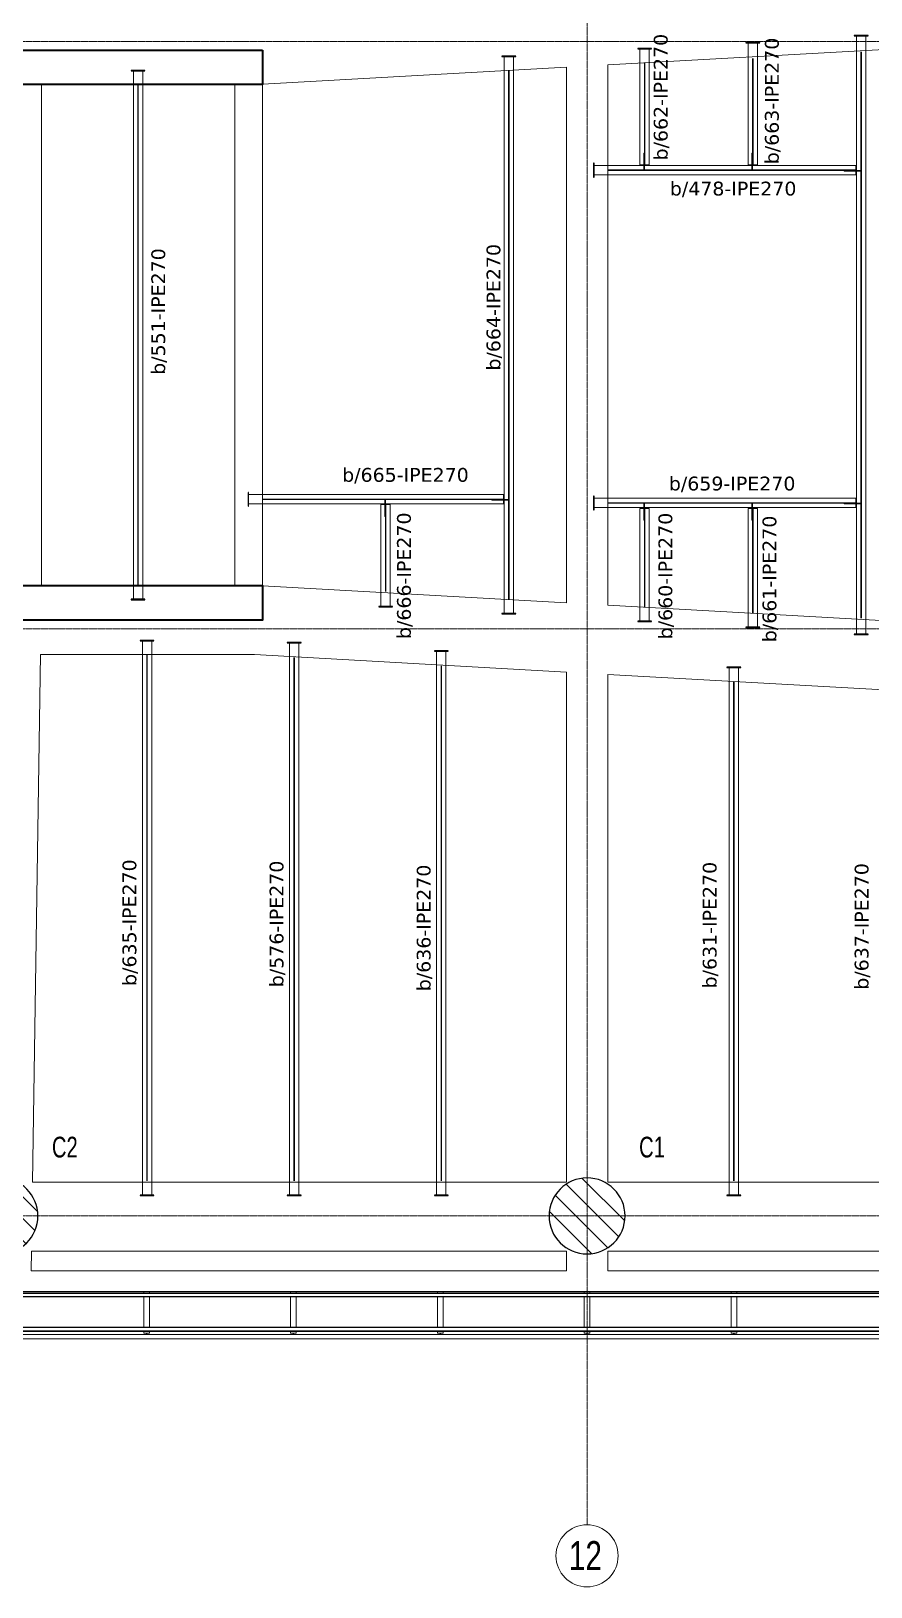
# Model space of a CAD drawing. Header units: millimetres. Extents: x -900 to 77642, y -21218 to 30657.
# Drawn here: x 39348 to 51505, y -5370 to 17150 of the extents above; entities that cross this region are included whole.
import ezdxf

# ---------------------------------------------------------------- set-up
doc = ezdxf.new("R2010")
doc.units = ezdxf.units.MM
doc.header["$LTSCALE"] = 0.9
doc.linetypes.add('Grid Line', pattern=[3.33375, 1.905, -0.47625, 0.47625, -0.47625])
for name, color, linetype, lineweight in [('0-1', 7, 'Continuous', 5), ('A_ALMA', 255, 'Continuous', 5), ('E_COLUMNAS', 1, 'Continuous', 18), ('E_COLUMNAS-3', 1, 'Continuous', 35), ('E_COLUMNAS-4', 1, 'Continuous', 25), ('E_EJES', 8, 'Continuous', 9), ('E_EJES-1', 8, 'Grid Line', 9), ('E_MUROS-1', 2, 'Continuous', 35), ('E_TEXTO', 3, 'Continuous', 9), ('E_VIGAS', 5, 'Continuous', 9), ('E_VIGAS-1', 5, 'Continuous', 5), ('E_VIGAS-2', 10, 'Continuous', 25), ('P-PLATINA', 6, 'Continuous', 15), ('VIGAS_HCB', 253, 'Continuous', 15)]:
    doc.layers.add(name, color=color, linetype=linetype, lineweight=lineweight)
doc.styles.add('Arial Narrow', font='', dxfattribs={"width": 0.85, "height": 0.3})
doc.styles.add('Swis721 LtCn BT', font='swisscl.ttf', dxfattribs={"height": 0.42})
doc.styles.add('VERDANA', font='verdana.ttf')
doc.styles.get('Arial Narrow').set_extended_font_data('Arial Narrow')

# ---------------------------------------------------------------- blocks, each defined once
blk = doc.blocks.new('EST_SFM_VIGA-METALICA-SECCION-C - EST_SFM_VIGA-METALICA-UPN100-1527742-_42_00m_N_E_-NIVEL-11 DOC')
at = {"layer": 'E_VIGAS-2'}
for p, q in [((34.044, 0.018), (-34.827, 0.018)), ((-34.827, -0.032), (34.044, -0.032))]:
    blk.add_line(p, q, dxfattribs=at)
blk = doc.blocks.new('EST_SFM_VIGA-METALICA-SECCION-C - EST_SFM_VIGA-METALICA-UPN100-1527772-_42_00m_N_E_-NIVEL-11 DOC')
at = {"layer": 'E_VIGAS-2'}
for p, q in [((34.942, 0.032), (-34.929, 0.032)), ((-34.929, -0.018), (34.942, -0.018))]:
    blk.add_line(p, q, dxfattribs=at)
blk = doc.blocks.new('EST_SFM_VIGA-METALICA-SECCION-C - EST_SFM_VIGA-METALICA-UPN160-1579051-_42_00m_N_E_-NIVEL-11 DOC')
at = {"layer": 'E_VIGAS-1'}
for p, q in [((30.107, 0.047), (-30.264, 0.047)), ((-30.269, -0.018), (30.113, -0.018))]:
    blk.add_line(p, q, dxfattribs=at)
blk = doc.blocks.new('DCTIB_CNI_EST_MOD-1A-FAC_0001_rvt-1-_42_00m_N_E_-NIVEL-11 DOC')
at = {"layer": 'E_VIGAS-1'}
for p, q in [((-38.078, 139.567), (-37.996, 139.567)), ((-38.078, 139.545), (-38.078, 139.567)), ((-38.078, 139.045), (-38.078, 139.495)), ((-37.996, 139.545), (-37.996, 139.567)), ((-37.996, 139.045), (-37.996, 139.495)), ((-35.953, 139.567), (-35.871, 139.567)), ((-35.953, 139.567), (-35.953, 139.545)), ((-35.953, 139.495), (-35.953, 139.045)), ((-35.871, 139.567), (-35.871, 139.545)), ((-35.871, 139.495), (-35.871, 139.045)), ((-33.828, 139.567), (-33.746, 139.567)), ((-33.828, 139.567), (-33.828, 139.545)), ((-33.828, 139.495), (-33.828, 139.045)), ((-33.746, 139.567), (-33.746, 139.545)), ((-33.746, 139.495), (-33.746, 139.045)), ((-31.703, 139.567), (-31.621, 139.567)), ((-31.703, 139.567), (-31.703, 139.545)), ((-31.703, 139.495), (-31.703, 139.045)), ((-31.621, 139.567), (-31.621, 139.545)), ((-31.621, 139.495), (-31.621, 139.045)), ((-29.578, 139.567), (-29.496, 139.567)), ((-29.578, 139.545), (-29.578, 139.567)), ((-29.578, 139.045), (-29.578, 139.495)), ((-29.496, 139.545), (-29.496, 139.567)), ((-29.496, 139.045), (-29.496, 139.495)), ((-38.078, 138.967), (-38.078, 138.995)), ((-38.078, 138.966), (-38.078, 138.967)), ((-38.078, 138.967), (-37.996, 138.967)), ((-38.05, 138.966), (-38.078, 138.966)), ((-38.04, 138.961), (-38.04, 138.966)), ((-38.04, 138.947), (-38.04, 138.961)), ((-38.035, 138.966), (-38.035, 138.961)), ((-38.035, 138.961), (-38.035, 138.947)), ((-37.996, 138.966), (-38.024, 138.966)), ((-37.996, 138.967), (-37.996, 138.995)), ((-37.996, 138.967), (-37.996, 138.966)), ((-35.953, 138.995), (-35.953, 138.967)), ((-35.953, 138.967), (-35.871, 138.967)), ((-35.953, 138.966), (-35.953, 138.967)), ((-35.925, 138.966), (-35.953, 138.966)), ((-35.915, 138.961), (-35.915, 138.966)), ((-35.915, 138.947), (-35.915, 138.961)), ((-35.91, 138.966), (-35.91, 138.961)), ((-35.91, 138.961), (-35.91, 138.947)), ((-35.871, 138.966), (-35.899, 138.966)), ((-35.871, 138.995), (-35.871, 138.967)), ((-35.871, 138.967), (-35.871, 138.966)), ((-33.828, 138.995), (-33.828, 138.967)), ((-33.828, 138.967), (-33.746, 138.967)), ((-33.828, 138.966), (-33.828, 138.967)), ((-33.8, 138.966), (-33.828, 138.966)), ((-33.79, 138.961), (-33.79, 138.966)), ((-33.79, 138.947), (-33.79, 138.961)), ((-33.785, 138.966), (-33.785, 138.961)), ((-33.785, 138.961), (-33.785, 138.947)), ((-33.746, 138.966), (-33.774, 138.966)), ((-33.746, 138.995), (-33.746, 138.967)), ((-33.746, 138.967), (-33.746, 138.966)), ((-31.703, 138.995), (-31.703, 138.967)), ((-31.703, 138.967), (-31.621, 138.967)), ((-31.703, 138.966), (-31.703, 138.967)), ((-31.675, 138.966), (-31.703, 138.966)), ((-31.664, 138.961), (-31.664, 138.966)), ((-31.664, 138.947), (-31.664, 138.961)), ((-31.659, 138.966), (-31.659, 138.961)), ((-31.659, 138.961), (-31.659, 138.947)), ((-31.621, 138.966), (-31.649, 138.966)), ((-31.621, 138.995), (-31.621, 138.967)), ((-31.621, 138.967), (-31.621, 138.966)), ((-29.578, 138.967), (-29.578, 138.995)), ((-29.578, 138.966), (-29.578, 138.967)), ((-29.578, 138.967), (-29.496, 138.967)), ((-29.55, 138.966), (-29.578, 138.966)), ((-29.54, 138.961), (-29.54, 138.966)), ((-29.54, 138.947), (-29.54, 138.961)), ((-29.535, 138.966), (-29.535, 138.961)), ((-29.535, 138.961), (-29.535, 138.947)), ((-29.496, 138.966), (-29.524, 138.966)), ((-29.496, 138.967), (-29.496, 138.995)), ((-29.496, 138.967), (-29.496, 138.966))]:
    blk.add_line(p, q, dxfattribs=at)
for points, knots in [([(-38.05, 138.966), (-38.049, 138.966), (-38.048, 138.966), (-38.045, 138.966), (-38.043, 138.965), (-38.041, 138.964), (-38.04, 138.963), (-38.04, 138.962), (-38.04, 138.961)], [0, 0, 0, 0, 0.142857, 0.285714, 0.428571, 0.571429, 0.785714, 1, 1, 1, 1]), ([(-38.04, 138.961), (-38.04, 138.962), (-38.04, 138.963), (-38.042, 138.965), (-38.043, 138.965), (-38.045, 138.966), (-38.046, 138.966), (-38.047, 138.966), (-38.049, 138.966), (-38.05, 138.966)], [0, 0, 0, 0, 0.285714, 0.428571, 0.571429, 0.678571, 0.732143, 0.785714, 1, 1, 1, 1]), ([(-38.024, 138.966), (-38.025, 138.966), (-38.026, 138.966), (-38.029, 138.966), (-38.031, 138.965), (-38.033, 138.964), (-38.034, 138.963), (-38.035, 138.962), (-38.035, 138.961)], [0, 0, 0, 0, 0.142857, 0.285714, 0.428571, 0.571429, 0.785714, 1, 1, 1, 1]), ([(-38.035, 138.961), (-38.035, 138.962), (-38.034, 138.963), (-38.033, 138.965), (-38.031, 138.965), (-38.03, 138.966), (-38.029, 138.966), (-38.027, 138.966), (-38.025, 138.966), (-38.024, 138.966)], [0, 0, 0, 0, 0.285714, 0.428571, 0.571429, 0.678571, 0.732143, 0.785714, 1, 1, 1, 1]), ([(-35.915, 138.961), (-35.915, 138.962), (-35.915, 138.963), (-35.917, 138.965), (-35.918, 138.965), (-35.92, 138.966), (-35.921, 138.966), (-35.922, 138.966), (-35.924, 138.966), (-35.925, 138.966)], [0, 0, 0, 0, 0.285714, 0.428571, 0.571429, 0.678571, 0.732143, 0.785714, 1, 1, 1, 1]), ([(-35.925, 138.966), (-35.924, 138.966), (-35.923, 138.966), (-35.92, 138.966), (-35.918, 138.965), (-35.916, 138.964), (-35.915, 138.963), (-35.915, 138.962), (-35.915, 138.961)], [0, 0, 0, 0, 0.142857, 0.285714, 0.428571, 0.571429, 0.785714, 1, 1, 1, 1]), ([(-35.91, 138.961), (-35.91, 138.962), (-35.909, 138.963), (-35.908, 138.965), (-35.906, 138.965), (-35.905, 138.966), (-35.904, 138.966), (-35.902, 138.966), (-35.9, 138.966), (-35.899, 138.966)], [0, 0, 0, 0, 0.285714, 0.428571, 0.571429, 0.678571, 0.732143, 0.785714, 1, 1, 1, 1]), ([(-35.899, 138.966), (-35.9, 138.966), (-35.901, 138.966), (-35.904, 138.966), (-35.906, 138.965), (-35.908, 138.964), (-35.909, 138.963), (-35.91, 138.962), (-35.91, 138.961)], [0, 0, 0, 0, 0.142857, 0.285714, 0.428571, 0.571429, 0.785714, 1, 1, 1, 1]), ([(-33.79, 138.961), (-33.79, 138.962), (-33.79, 138.963), (-33.792, 138.965), (-33.793, 138.965), (-33.795, 138.966), (-33.796, 138.966), (-33.797, 138.966), (-33.799, 138.966), (-33.8, 138.966)], [0, 0, 0, 0, 0.285714, 0.428571, 0.571429, 0.678571, 0.732143, 0.785714, 1, 1, 1, 1]), ([(-33.8, 138.966), (-33.799, 138.966), (-33.798, 138.966), (-33.795, 138.966), (-33.793, 138.965), (-33.791, 138.964), (-33.79, 138.963), (-33.79, 138.962), (-33.79, 138.961)], [0, 0, 0, 0, 0.142857, 0.285714, 0.428571, 0.571429, 0.785714, 1, 1, 1, 1]), ([(-33.785, 138.961), (-33.785, 138.962), (-33.784, 138.963), (-33.783, 138.965), (-33.781, 138.965), (-33.78, 138.966), (-33.779, 138.966), (-33.777, 138.966), (-33.775, 138.966), (-33.774, 138.966)], [0, 0, 0, 0, 0.285714, 0.428571, 0.571429, 0.678571, 0.732143, 0.785714, 1, 1, 1, 1]), ([(-33.774, 138.966), (-33.775, 138.966), (-33.776, 138.966), (-33.779, 138.966), (-33.781, 138.965), (-33.783, 138.964), (-33.784, 138.963), (-33.785, 138.962), (-33.785, 138.961)], [0, 0, 0, 0, 0.142857, 0.285714, 0.428571, 0.571429, 0.785714, 1, 1, 1, 1]), ([(-31.664, 138.961), (-31.664, 138.962), (-31.665, 138.963), (-31.666, 138.965), (-31.668, 138.965), (-31.669, 138.966), (-31.67, 138.966), (-31.672, 138.966), (-31.674, 138.966), (-31.675, 138.966)], [0, 0, 0, 0, 0.285714, 0.428571, 0.571429, 0.678571, 0.732143, 0.785714, 1, 1, 1, 1]), ([(-31.675, 138.966), (-31.674, 138.966), (-31.673, 138.966), (-31.67, 138.966), (-31.668, 138.965), (-31.666, 138.964), (-31.665, 138.963), (-31.664, 138.962), (-31.664, 138.961)], [0, 0, 0, 0, 0.142857, 0.285714, 0.428571, 0.571429, 0.785714, 1, 1, 1, 1]), ([(-31.659, 138.961), (-31.659, 138.962), (-31.659, 138.963), (-31.657, 138.965), (-31.656, 138.965), (-31.654, 138.966), (-31.653, 138.966), (-31.652, 138.966), (-31.65, 138.966), (-31.649, 138.966)], [0, 0, 0, 0, 0.285714, 0.428571, 0.571429, 0.678571, 0.732143, 0.785714, 1, 1, 1, 1]), ([(-31.649, 138.966), (-31.65, 138.966), (-31.651, 138.966), (-31.654, 138.966), (-31.656, 138.965), (-31.658, 138.964), (-31.659, 138.963), (-31.659, 138.962), (-31.659, 138.961)], [0, 0, 0, 0, 0.142857, 0.285714, 0.428571, 0.571429, 0.785714, 1, 1, 1, 1]), ([(-29.55, 138.966), (-29.549, 138.966), (-29.548, 138.966), (-29.545, 138.966), (-29.543, 138.965), (-29.541, 138.964), (-29.54, 138.963), (-29.54, 138.962), (-29.54, 138.961)], [0, 0, 0, 0, 0.142857, 0.285714, 0.428571, 0.571429, 0.785714, 1, 1, 1, 1]), ([(-29.54, 138.961), (-29.54, 138.962), (-29.54, 138.963), (-29.542, 138.965), (-29.543, 138.965), (-29.545, 138.966), (-29.546, 138.966), (-29.547, 138.966), (-29.549, 138.966), (-29.55, 138.966)], [0, 0, 0, 0, 0.285714, 0.428571, 0.571429, 0.678571, 0.732143, 0.785714, 1, 1, 1, 1]), ([(-29.524, 138.966), (-29.525, 138.966), (-29.526, 138.966), (-29.529, 138.966), (-29.531, 138.965), (-29.533, 138.964), (-29.534, 138.963), (-29.535, 138.962), (-29.535, 138.961)], [0, 0, 0, 0, 0.142857, 0.285714, 0.428571, 0.571429, 0.785714, 1, 1, 1, 1]), ([(-29.535, 138.961), (-29.535, 138.962), (-29.534, 138.963), (-29.533, 138.965), (-29.531, 138.965), (-29.53, 138.966), (-29.529, 138.966), (-29.527, 138.966), (-29.525, 138.966), (-29.524, 138.966)], [0, 0, 0, 0, 0.285714, 0.428571, 0.571429, 0.678571, 0.732143, 0.785714, 1, 1, 1, 1])]:
    blk.add_open_spline(points, degree=3, knots=knots, dxfattribs=at)
at = {"layer": 'E_VIGAS-2'}
for p, q in [((-74.597, 139.545), (-5.727, 139.545)), ((-5.727, 139.545), (-74.597, 139.545)), ((-5.177, 138.995), (-75.147, 138.995)), ((-75.147, 138.995), (-5.177, 138.995))]:
    blk.add_line(p, q, dxfattribs=at)
at = {"layer": 'E_VIGAS-1'}
blk.add_blockref('EST_SFM_VIGA-METALICA-SECCION-C - EST_SFM_VIGA-METALICA-UPN160-1579051-_42_00m_N_E_-NIVEL-11 DOC', (-40.084, 138.9), dxfattribs=at)
at = {"layer": 'E_VIGAS-2'}
for name, p in [('EST_SFM_VIGA-METALICA-SECCION-C - EST_SFM_VIGA-METALICA-UPN100-1527742-_42_00m_N_E_-NIVEL-11 DOC', (-39.77, 139.527)), ('EST_SFM_VIGA-METALICA-SECCION-C - EST_SFM_VIGA-METALICA-UPN100-1527772-_42_00m_N_E_-NIVEL-11 DOC', (-40.169, 139.013))]:
    blk.add_blockref(name, p, dxfattribs=at)
blk = doc.blocks.new('EST_SCM_COLUMNA-SECCION-CIRCULAR - EST_SCM_COLUMNA-CONCRETO-CIRCULAR_Ø_110cm-V13-_42_00m_N_E_-NIVEL-11 DOC')
at = {"layer": 'E_COLUMNAS'}
h = blk.add_hatch(dxfattribs=at)
h.set_pattern_fill('FP_10', color=256, style=0, pattern_type=2)
h.set_pattern_definition([(135, (40.162, -140.662), (-0.15909903, -0.15909903), [])])
h.paths.add_polyline_path([(0.041, -0.548), (0.122, -0.536), (0.201, -0.512), (0.275, -0.476), (0.343, -0.43), (0.403, -0.374), (0.454, -0.31), (0.496, -0.239), (0.526, -0.162), (0.544, -0.082), (0.55, 0), (0.544, 0.082), (0.526, 0.162), (0.496, 0.239), (0.454, 0.31), (0.403, 0.374), (0.343, 0.43), (0.275, 0.476), (0.201, 0.512), (0.122, 0.536), (0.041, 0.548), (-0.041, 0.548), (-0.122, 0.536), (-0.201, 0.512), (-0.275, 0.476), (-0.343, 0.43), (-0.403, 0.374), (-0.454, 0.31), (-0.496, 0.239), (-0.526, 0.162), (-0.544, 0.082), (-0.55, 0), (-0.544, -0.082), (-0.526, -0.162), (-0.496, -0.239), (-0.454, -0.31), (-0.403, -0.374), (-0.343, -0.43), (-0.275, -0.476), (-0.201, -0.512), (-0.122, -0.536), (-0.041, -0.548), (-0.023, -0.548)])
at = {"layer": 'E_COLUMNAS-4'}
for start, end in [(360, 180), (180, 360)]:
    blk.add_arc((0, 0), 0.55, start, end, dxfattribs=at)
blk = doc.blocks.new('EST_SCM_COLUMNA-SECCION-CIRCULAR - EST_SCM_COLUMNA-CONCRETO-CIRCULAR_Ø_110cm-V14-_42_00m_N_E_-NIVEL-11 DOC')
at = {"layer": 'E_COLUMNAS'}
h = blk.add_hatch(dxfattribs=at)
h.set_pattern_fill('FP_11', color=256, style=0, pattern_type=2)
h.set_pattern_definition([(135, (31.662, -140.662), (-0.15909903, -0.15909903), [])])
h.paths.add_polyline_path([(-0.041, -0.548), (0.041, -0.548), (0.122, -0.536), (0.201, -0.512), (0.275, -0.476), (0.343, -0.43), (0.403, -0.374), (0.454, -0.31), (0.496, -0.239), (0.526, -0.162), (0.544, -0.082), (0.55, 0), (0.544, 0.082), (0.526, 0.162), (0.496, 0.239), (0.454, 0.31), (0.403, 0.374), (0.343, 0.43), (0.275, 0.476), (0.201, 0.512), (0.122, 0.536), (0.041, 0.548), (-0.041, 0.548), (-0.122, 0.536), (-0.201, 0.512), (-0.275, 0.476), (-0.343, 0.43), (-0.403, 0.374), (-0.454, 0.31), (-0.496, 0.239), (-0.526, 0.162), (-0.544, 0.082), (-0.55, 0), (-0.544, -0.082), (-0.526, -0.162), (-0.496, -0.239), (-0.454, -0.31), (-0.403, -0.374), (-0.343, -0.43), (-0.275, -0.476), (-0.201, -0.512), (-0.122, -0.536)])
at = {"layer": 'E_COLUMNAS-4'}
for start, end in [(360, 180), (180, 360)]:
    blk.add_arc((0, 0), 0.55, start, end, dxfattribs=at)
blk = doc.blocks.new('Grid - CNI_NOMBRE EJES-372759-_42_00m_N_E_-NIVEL-11 DOC')
at = {"layer": 'E_EJES'}
blk.add_circle((0, 0), 0.003, dxfattribs=at)

msp = doc.modelspace()

# ---------------------------------------------------------------- linework, layer by layer
at = {"layer": 'A_ALMA'}
for p, q in [((48226.1, 15215), (48226.1, 16690.6)), ((48232.7, 15215), (48232.7, 16691)), ((49793.6, 15215), (49793.6, 16752.8)), ((49800.2, 15215), (49800.2, 16752.8)), ((51361.1, 16865.1), (51361.1, 16865.2)), ((51361.1, 8652.4), (51361.1, 16848.9)), ((51367.7, 16865.5), (51367.7, 16865.5)), ((51367.7, 8652.4), (51367.7, 16848.9)), ((46261.1, 8918.2), (46261.1, 16581.2)), ((46267.7, 8918.2), (46267.7, 16581.5)), ((40893.3, 9125.2), (40893.3, 16375.2)), ((40899.9, 9125.2), (40899.9, 16375.2)), ((47707.7, 15140.8), (51286.9, 15140.8)), ((47707.7, 15134.2), (51286.9, 15134.2)), ((51296.9, 15140.8), (51296.9, 15140.8)), ((42696.7, 10376), (46186.9, 10376)), ((42696.7, 10369.4), (46186.9, 10369.4)), ((44477.3, 10305.1), (44477.3, 10305.2)), ((44477.3, 9037), (44477.3, 10295.2)), ((44483.9, 10305.1), (44483.9, 10305.2)), ((44483.9, 9037), (44483.9, 10295.2)), ((47707.7, 10322.7), (51286.9, 10322.7)), ((47707.7, 10316.1), (51286.9, 10316.1)), ((48226.1, 8814.9), (48226.1, 10241.9)), ((48232.7, 8814.9), (48232.7, 10241.9)), ((49793.6, 8723.7), (49793.6, 10241.9)), ((49800.2, 8723.4), (49800.2, 10241.9)), ((51361.1, 8636.1), (51361.1, 8636.2)), ((51367.7, 8635.7), (51367.7, 8635.8)), ((41023.4, 510), (41023.4, 8115.1)), ((41030, 510), (41030, 8115.1)), ((43153.4, 510), (43153.4, 8082.9)), ((43160, 510), (43160, 8082.9)), ((45283.4, 510), (45283.4, 7963.9)), ((45290, 510), (45290, 7963.9)), ((49518.4, 510), (49518.4, 7727.3)), ((49525, 510), (49525, 7727.3))]:
    msp.add_line(p, q, dxfattribs=at)
at = {"layer": 'E_EJES-1'}
for p, q in [((47396.7, -4469.6), (47396.7, 29756.6)), ((0, 17000), (76742, 17000)), ((0, 8500), (76742, 8500)), ((0, 0), (76742, 0))]:
    msp.add_line(p, q, dxfattribs=at)
at = {"layer": 'E_MUROS-1'}
msp.add_lwpolyline([(42696.9, 16875.2), (42696.9, 16375.2), (39096.9, 16375.2), (39096.9, 9125.2), (42696.9, 9125.2), (42696.9, 8625.2), (35096.9, 8625.2), (35096.9, 9125.2), (38696.9, 9125.2), (38696.9, 16375.2), (35096.9, 16375.2), (35096.9, 16875.2)], close=True, dxfattribs=at)
at = {"layer": 'E_VIGAS', "color": 30, "true_color": 0xf26722}
for p, q in [((39496.9, 16375.2), (39496.9, 9125.2)), ((42696.7, 16300.1), (42696.7, 10440.3))]:
    msp.add_line(p, q, dxfattribs=at)
msp.add_lwpolyline([(10997.7, 26595.9), (10997.8, -1095.9), (66798, -1095.8), (66797.9, 26595.9)], close=True, dxfattribs=at)
for points in [[(55697.7, 17106.6), (47697.7, 16661.1), (47697.7, 8840.8), (55697.7, 8393.9), (55697.7, 17106.6)], [(42697.9, 9120.2), (47097.7, 8874.4), (47097.7, 16627.7), (42697.9, 16382.7)], [(42696.7, 9125.2), (42296.7, 9125.2), (42296.7, 16375.2), (42696.7, 16375.2), (42696.7, 9125.2)]]:
    msp.add_lwpolyline(points, dxfattribs=at)
for points in [[(47097.7, 490.2), (47097.7, 7872.8), (42580.5, 8125.2), (39485.5, 8125.2), (39369.6, 490.2, 0.418666), (39369.8, 490), (47097.5, 490, 0.4142136)], [(55517.9, 490.2), (55683.7, 7393.1), (47697.7, 7839.3), (47697.7, 490.2, 0.4142136), (47697.9, 490), (55517.7, 490, 0.407195)], [(47097.5, -510), (39354.6, -510, 0.4097751), (39354.4, -510.2), (39350, -795.9), (47097.7, -795.9), (47097.7, -510.2, 0.4142136)], [(55493.6, -510), (47697.9, -510, 0.4142136), (47697.7, -510.2), (47697.7, -795.9), (55487, -795.9), (55493.8, -510.2, 0.4212671)]]:
    msp.add_lwpolyline(points, format="xyb", close=True, dxfattribs=at)
at = {"layer": 'E_VIGAS-2', "color": 8}
for points in [[(48329.4, 16897), (48129.4, 16897), (48129.4, 16891), (48329.4, 16891)], [(49896.9, 16984.2), (49696.9, 16984.2), (49696.9, 16978.2), (49896.9, 16978.2)], [(51464.4, 17087.1), (51264.4, 17087.1), (51264.4, 17081.1), (51464.4, 17081.1)], [(46364.4, 16787.3), (46164.4, 16787.3), (46164.4, 16781.3), (46364.4, 16781.3)], [(40996.8, 16581.2), (40796.8, 16581.2), (40796.8, 16575.2), (40996.8, 16575.2)], [(47491.7, 15237.5), (47491.7, 15037.5), (47497.7, 15037.5), (47497.7, 15237.5)], [(42490.7, 10472.7), (42490.7, 10272.7), (42496.7, 10272.7), (42496.7, 10472.7)], [(47491.7, 10419.4), (47491.7, 10219.4), (47497.7, 10219.4), (47497.7, 10419.4)], [(40996.7, 8925.2), (40796.7, 8925.2), (40796.7, 8919.2), (40996.7, 8919.2)], [(44580.6, 8820.6), (44380.6, 8820.6), (44380.6, 8814.6), (44580.6, 8814.6)], [(46364.4, 8720.9), (46164.4, 8720.9), (46164.4, 8714.9), (46364.4, 8714.9)], [(48329.4, 8611.1), (48129.4, 8611.1), (48129.4, 8605.1), (48329.4, 8605.1)], [(49896, 8523.6), (49696, 8523.6), (49696, 8517.6), (49896, 8517.6)], [(51464.4, 8420.1), (51264.4, 8420.1), (51264.4, 8414.1), (51464.4, 8414.1)], [(41126.7, 8331.1), (40926.7, 8331.1), (40926.7, 8325.1), (41126.7, 8325.1)], [(43256.7, 8298.9), (43056.7, 8298.9), (43056.7, 8292.9), (43256.7, 8292.9)], [(45386.7, 8179.9), (45186.7, 8179.9), (45186.7, 8173.9), (45386.7, 8173.9)], [(49621.7, 7943.3), (49421.7, 7943.3), (49421.7, 7937.3), (49621.7, 7937.3)], [(41126.7, 300), (40926.7, 300), (40926.7, 294), (41126.7, 294)], [(43256.7, 300), (43056.7, 300), (43056.7, 294), (43256.7, 294)], [(45386.7, 300), (45186.7, 300), (45186.7, 294), (45386.7, 294)], [(49621.7, 300), (49421.7, 300), (49421.7, 294), (49621.7, 294)]]:
    msp.add_lwpolyline(points, close=True, dxfattribs=at)
at = {"layer": 'P-PLATINA'}
for points in [[(48216.1, 15140.8), (48226.1, 15140.8), (48226.1, 15384.8), (48216.1, 15384.8)], [(49783.6, 15140.8), (49793.6, 15140.8), (49793.6, 15384.8), (49783.6, 15384.8)], [(44467.3, 10125.4), (44477.3, 10125.4), (44477.3, 10369.4), (44467.3, 10369.4)], [(48216.1, 10072.1), (48226.1, 10072.1), (48226.1, 10316.1), (48216.1, 10316.1)], [(49783.6, 10072.1), (49793.6, 10072.1), (49793.6, 10316.1), (49783.6, 10316.1)]]:
    msp.add_lwpolyline(points, close=True, dxfattribs=at)
for points in [[(51249.1, 15134.2), (51117.1, 15134.2), (51117.1, 15124.2), (51361.1, 15124.2), (51361.1, 15134.2), (51249.1, 15134.2)], [(46149.1, 10369.4), (46017.1, 10369.4), (46017.1, 10359.4), (46261.1, 10359.4), (46261.1, 10369.4), (46149.1, 10369.4)], [(51249.1, 10316.1), (51117.1, 10316.1), (51117.1, 10306.1), (51361.1, 10306.1), (51361.1, 10316.1), (51249.1, 10316.1)]]:
    msp.add_lwpolyline(points, dxfattribs=at)
at = {"layer": 'VIGAS_HCB'}
for points in [[(48161.9, 15215), (48296.9, 15215), (48296.9, 16891), (48161.9, 16891)], [(49729.4, 15215), (49864.4, 15215), (49864.4, 16978.2), (49729.4, 16978.2)], [(51296.9, 8420.1), (51431.9, 8420.1), (51431.9, 17081.1), (51296.9, 17081.1)], [(46196.9, 16781.3), (46331.9, 16781.3), (46331.9, 8720.9), (46196.9, 8720.9)], [(40829.3, 16575.2), (40964.3, 16575.2), (40964.2, 8925.2), (40829.2, 8925.2)], [(47497.7, 15205), (51286.9, 15205), (51286.9, 15070), (47497.7, 15070)], [(42496.7, 10440.2), (46186.9, 10440.2), (46186.9, 10305.2), (42496.7, 10305.2)], [(47497.7, 10386.9), (51286.9, 10386.9), (51286.9, 10251.9), (47497.7, 10251.9)], [(44413.1, 8820.6), (44548.1, 8820.6), (44548.1, 10295.2), (44413.1, 10295.2)], [(48161.9, 8611.1), (48296.9, 8611.1), (48296.9, 10241.9), (48161.9, 10241.9)], [(49728.5, 8523.6), (49863.5, 8523.6), (49864.4, 10241.9), (49729.4, 10241.9)], [(40959.2, 300), (41094.2, 300), (41094.2, 8325.1), (40959.2, 8325.1)], [(43089.2, 300), (43224.2, 300), (43224.2, 8292.9), (43089.2, 8292.9)], [(45219.2, 300), (45354.2, 300), (45354.2, 8173.9), (45219.2, 8173.9)], [(49454.2, 300), (49589.2, 300), (49589.2, 7937.3), (49454.2, 7937.3)]]:
    msp.add_lwpolyline(points, close=True, dxfattribs=at)

# ---------------------------------------------------------------- block references
at = {"layer": '0-1', "xscale": 1000, "yscale": 1000, "zscale": 1000}
msp.add_blockref('DCTIB_CNI_EST_MOD-1A-FAC_0001_rvt-1-_42_00m_N_E_-NIVEL-11 DOC', (79058.8, -140662.4), dxfattribs=at)
at = {"layer": 'E_COLUMNAS-3', "xscale": 1000, "yscale": 1000, "zscale": 1000}
for name, p in [('EST_SCM_COLUMNA-SECCION-CIRCULAR - EST_SCM_COLUMNA-CONCRETO-CIRCULAR_Ø_110cm-V13-_42_00m_N_E_-NIVEL-11 DOC', (38896.7, 0)), ('EST_SCM_COLUMNA-SECCION-CIRCULAR - EST_SCM_COLUMNA-CONCRETO-CIRCULAR_Ø_110cm-V14-_42_00m_N_E_-NIVEL-11 DOC', (47396.7, 0))]:
    msp.add_blockref(name, p, dxfattribs=at)
at = {"layer": 'E_EJES', "xscale": 149999.9999999999, "yscale": 149999.9999999999, "zscale": 149999.9999999999}
msp.add_blockref('Grid - CNI_NOMBRE EJES-372759-_42_00m_N_E_-NIVEL-11 DOC', (47396.7, -4919.6), dxfattribs=at)

# ---------------------------------------------------------------- texts
at = {"layer": 'E_EJES', "insert": (47133.3, -4707), "char_height": 420, "width": 625.316, "attachment_point": 1, "style": 'Swis721 LtCn BT'}
msp.add_mtext('12', dxfattribs=at)
at = {"layer": 'E_TEXTO', "char_height": 200, "width": 1206.139, "attachment_point": 1, "style": 'VERDANA'}
for s, insert, rotation in [('b/662-IPE270', (48362.5, 15277.6), 90), ('b/663-IPE270', (49971.6, 15222.5), 90), ('b/478-IPE270', (48594.8, 14970.4), 0.0001), ('b/551-IPE270', (41088.8, 12174), 90), ('b/664-IPE270', (45941.4, 12236.2), 90), ('b/665-IPE270', (43851.2, 10826.6), 0.0001), ('b/659-IPE270', (48580.5, 10701.3), 0.0001), ('b/666-IPE270', (44645.6, 8349.8), 90), ('b/660-IPE270', (48430, 8345.7), 90), ('b/661-IPE270', (49936.6, 8303.9), 90), ('b/635-IPE270', (40671.2, 3328.3), 90), ('b/576-IPE270', (42801.2, 3310.3), 90), ('b/636-IPE270', (44931.2, 3252.2), 90), ('b/631-IPE270', (49071.3, 3292.5), 90), ('b/637-IPE270', (51270.9, 3273.9), 90)]:
    msp.add_mtext(s, dxfattribs=dict(at, insert=insert, rotation=rotation))
at = {"layer": 'E_TEXTO', "char_height": 300, "width": 459.968, "attachment_point": 1, "style": 'Arial Narrow'}
for s, insert in [('C2', (39649.8, 1146)), ('C1', (48149.8, 1146))]:
    msp.add_mtext(s, dxfattribs=dict(at, insert=insert))

doc.saveas('drawing.dxf')
